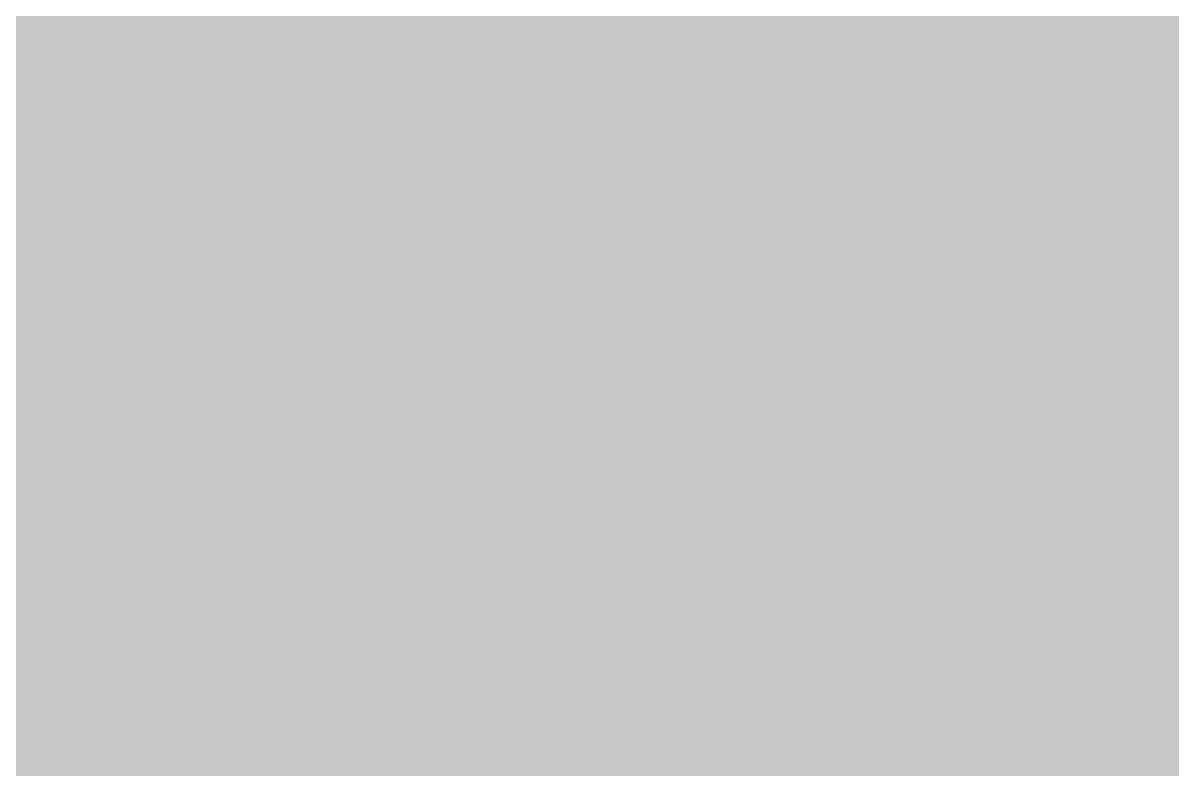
# Model space of a CAD drawing. Header units: inches. Extents: x 267136 to 306747, y 5028981 to 5062930.
# Drawn here: x 293656 to 297329, y 5044012 to 5046396 of the extents above; entities that cross this region are included whole.
import ezdxf

# ---------------------------------------------------------------- set-up
doc = ezdxf.new("R2010")
doc.units = ezdxf.units.IN
doc.header["$MEASUREMENT"] = 0

msp = doc.modelspace()

# ---------------------------------------------------------------- hatches: boundary and pattern name
for points in [[(294065.046, 5046268.972), (293999.986, 5046269.084), (293934.926, 5046269.197), (293869.865, 5046269.31), (293739.745, 5046269.538), (293674.684, 5046269.653), (293577.094, 5046269.827), (293577.509, 5046501.352), (293577.674, 5046593.961), (293577.716, 5046617.114), (293610.244, 5046617.055), (293675.301, 5046616.94), (293740.358, 5046616.824), (293805.414, 5046616.71), (293870.471, 5046616.596), (293935.528, 5046616.483), (294000.584, 5046616.37), (294065.641, 5046616.259), (294065.602, 5046593.106), (294065.443, 5046500.497), (294065.125, 5046315.277), (294065.046, 5046268.972)], [(294552.999, 5046268.155), (294520.468, 5046268.209), (294455.408, 5046268.316), (294390.348, 5046268.424), (294325.287, 5046268.532), (294260.227, 5046268.641), (294195.167, 5046268.751), (294130.106, 5046268.861), (294065.046, 5046268.972), (294065.125, 5046315.277), (294065.443, 5046500.497), (294065.602, 5046593.106), (294065.641, 5046616.259), (294130.698, 5046616.147), (294195.755, 5046616.037), (294260.811, 5046615.927), (294325.868, 5046615.818), (294390.925, 5046615.71), (294455.981, 5046615.602), (294521.038, 5046615.495), (294553.567, 5046615.442), (294553.529, 5046592.289), (294553.377, 5046499.68), (294553.226, 5046407.07), (294553.074, 5046314.46), (294552.999, 5046268.155)], [(295040.951, 5046267.376), (294975.891, 5046267.478), (294910.83, 5046267.58), (294845.77, 5046267.683), (294780.71, 5046267.787), (294715.649, 5046267.892), (294585.529, 5046268.102), (294552.999, 5046268.155), (294553.074, 5046314.46), (294553.226, 5046407.07), (294553.377, 5046499.68), (294553.529, 5046592.289), (294553.567, 5046615.442), (294586.095, 5046615.388), (294651.152, 5046615.283), (294716.208, 5046615.178), (294781.265, 5046615.073), (294911.379, 5046614.867), (294976.435, 5046614.764), (295041.492, 5046614.663), (295041.456, 5046591.51), (295041.312, 5046498.9), (295041.167, 5046406.291), (295040.951, 5046267.376)], [(295528.903, 5046266.635), (295496.373, 5046266.684), (295366.253, 5046266.878), (295301.192, 5046266.976), (295236.132, 5046267.075), (295171.072, 5046267.175), (295106.011, 5046267.275), (295040.951, 5046267.376), (295041.167, 5046406.291), (295041.312, 5046498.9), (295041.456, 5046591.51), (295041.492, 5046614.663), (295106.549, 5046614.562), (295171.605, 5046614.461), (295366.776, 5046614.164), (295431.832, 5046614.067), (295496.889, 5046613.97), (295529.417, 5046613.922), (295529.383, 5046590.769), (295529.246, 5046498.159), (295529.109, 5046405.55), (295528.972, 5046312.94), (295528.903, 5046266.635)], [(296016.856, 5046265.932), (295951.796, 5046266.024), (295886.735, 5046266.116), (295821.675, 5046266.209), (295756.615, 5046266.303), (295691.554, 5046266.397), (295561.434, 5046266.587), (295528.903, 5046266.635), (295528.972, 5046312.94), (295529.109, 5046405.55), (295529.246, 5046498.159), (295529.383, 5046590.769), (295529.417, 5046613.922), (295561.946, 5046613.873), (295627.002, 5046613.778), (295692.059, 5046613.683), (295822.173, 5046613.495), (295887.229, 5046613.402), (295952.286, 5046613.31), (296017.343, 5046613.219), (296017.31, 5046590.066), (296017.18, 5046497.456), (296017.051, 5046404.847), (296016.856, 5046265.932)], [(296504.808, 5046265.267), (296472.278, 5046265.31), (296407.218, 5046265.397), (296342.158, 5046265.485), (296277.097, 5046265.573), (296146.977, 5046265.751), (296081.916, 5046265.841), (296016.856, 5046265.932), (296017.051, 5046404.847), (296017.18, 5046497.456), (296017.31, 5046590.066), (296017.343, 5046613.219), (296082.399, 5046613.128), (296147.456, 5046613.037), (296277.57, 5046612.859), (296342.626, 5046612.771), (296407.683, 5046612.683), (296472.74, 5046612.597), (296505.268, 5046612.553), (296505.237, 5046589.401), (296505.115, 5046496.791), (296504.992, 5046404.182), (296504.87, 5046311.572), (296504.808, 5046265.267)], [(296992.761, 5046264.64), (296927.7, 5046264.722), (296862.64, 5046264.804), (296797.58, 5046264.887), (296732.519, 5046264.97), (296667.459, 5046265.054), (296537.339, 5046265.224), (296504.808, 5046265.267), (296504.87, 5046311.572), (296504.992, 5046404.182), (296505.115, 5046496.791), (296505.237, 5046589.401), (296505.268, 5046612.553), (296537.797, 5046612.51), (296602.853, 5046612.425), (296667.91, 5046612.34), (296732.967, 5046612.256), (296798.023, 5046612.173), (296863.08, 5046612.09), (296993.194, 5046611.926), (296993.165, 5046588.774), (296993.049, 5046496.164), (296992.934, 5046403.555), (296992.818, 5046310.945), (296992.761, 5046264.64)], [(297480.713, 5046264.051), (297448.183, 5046264.089), (297383.123, 5046264.166), (297318.062, 5046264.243), (297253.002, 5046264.321), (297187.942, 5046264.4), (297122.881, 5046264.48), (296992.761, 5046264.64), (296992.818, 5046310.945), (296992.934, 5046403.555), (296993.049, 5046496.164), (296993.165, 5046588.774), (296993.194, 5046611.926), (297058.25, 5046611.846), (297188.364, 5046611.686), (297253.42, 5046611.608), (297383.534, 5046611.452), (297448.591, 5046611.375), (297481.119, 5046611.337), (297481.092, 5046588.185), (297480.984, 5046495.575), (297480.875, 5046402.966), (297480.713, 5046264.051)], [(294064.451, 5045921.687), (293999.387, 5045921.798), (293869.259, 5045922.024), (293804.196, 5045922.138), (293739.132, 5045922.252), (293674.068, 5045922.368), (293609.004, 5045922.483), (293576.472, 5045922.542), (293576.513, 5045945.694), (293576.679, 5046038.303), (293577.011, 5046223.523), (293577.094, 5046269.827), (293674.684, 5046269.653), (293739.745, 5046269.538), (293869.865, 5046269.31), (293934.926, 5046269.197), (293999.986, 5046269.084), (294065.046, 5046268.972), (294064.967, 5046222.668), (294064.808, 5046130.058), (294064.65, 5046037.448), (294064.491, 5045944.839), (294064.451, 5045921.687)], [(294552.431, 5045920.87), (294519.899, 5045920.923), (294454.835, 5045921.03), (294324.707, 5045921.246), (294259.643, 5045921.355), (294129.515, 5045921.575), (294064.451, 5045921.687), (294064.491, 5045944.839), (294064.65, 5046037.448), (294064.808, 5046130.058), (294064.967, 5046222.668), (294065.046, 5046268.972), (294130.106, 5046268.861), (294195.167, 5046268.751), (294260.227, 5046268.641), (294325.287, 5046268.532), (294390.348, 5046268.424), (294455.408, 5046268.316), (294520.468, 5046268.209), (294552.999, 5046268.155), (294552.923, 5046221.851), (294552.771, 5046129.241), (294552.62, 5046036.631), (294552.469, 5045944.022), (294552.431, 5045920.87)], [(295040.41, 5045920.09), (294975.346, 5045920.192), (294910.282, 5045920.294), (294845.218, 5045920.397), (294780.154, 5045920.501), (294650.026, 5045920.711), (294584.963, 5045920.816), (294552.431, 5045920.87), (294552.469, 5045944.022), (294552.62, 5046036.631), (294552.771, 5046129.241), (294552.923, 5046221.851), (294552.999, 5046268.155), (294585.529, 5046268.102), (294715.649, 5046267.892), (294780.71, 5046267.787), (294845.77, 5046267.683), (294910.83, 5046267.58), (294975.891, 5046267.478), (295040.951, 5046267.376), (295040.879, 5046221.072), (295040.735, 5046128.462), (295040.59, 5046035.852), (295040.446, 5045943.243), (295040.41, 5045920.09)], [(295528.39, 5045919.349), (295495.858, 5045919.398), (295365.73, 5045919.592), (295235.602, 5045919.79), (295170.538, 5045919.889), (295105.474, 5045919.99), (295040.41, 5045920.09), (295040.446, 5045943.243), (295040.59, 5046035.852), (295040.735, 5046128.462), (295040.879, 5046221.072), (295040.951, 5046267.376), (295106.011, 5046267.275), (295171.072, 5046267.175), (295236.132, 5046267.075), (295301.192, 5046266.976), (295366.253, 5046266.878), (295496.373, 5046266.684), (295528.903, 5046266.635), (295528.835, 5046220.331), (295528.561, 5046035.111), (295528.424, 5045942.502), (295528.39, 5045919.349)], [(296016.369, 5045918.646), (295951.305, 5045918.738), (295886.241, 5045918.83), (295821.177, 5045918.923), (295691.049, 5045919.111), (295625.986, 5045919.206), (295560.922, 5045919.301), (295528.39, 5045919.349), (295528.424, 5045942.502), (295528.561, 5046035.111), (295528.835, 5046220.331), (295528.903, 5046266.635), (295561.434, 5046266.587), (295691.554, 5046266.397), (295756.615, 5046266.303), (295821.675, 5046266.209), (295886.735, 5046266.116), (295951.796, 5046266.024), (296016.856, 5046265.932), (296016.791, 5046219.628), (296016.531, 5046034.408), (296016.402, 5045941.799), (296016.369, 5045918.646)], [(296504.349, 5045917.981), (296471.817, 5045918.025), (296406.753, 5045918.111), (296276.625, 5045918.287), (296146.497, 5045918.465), (296081.433, 5045918.556), (296016.369, 5045918.646), (296016.402, 5045941.799), (296016.531, 5046034.408), (296016.791, 5046219.628), (296016.856, 5046265.932), (296081.916, 5046265.841), (296146.977, 5046265.751), (296277.097, 5046265.573), (296342.158, 5046265.485), (296407.218, 5046265.397), (296472.278, 5046265.31), (296504.808, 5046265.267), (296504.747, 5046218.963), (296504.624, 5046126.353), (296504.502, 5046033.743), (296504.379, 5045941.134), (296504.349, 5045917.981)], [(296992.328, 5045917.354), (296927.264, 5045917.436), (296862.2, 5045917.518), (296732.072, 5045917.684), (296667.008, 5045917.768), (296601.944, 5045917.853), (296536.881, 5045917.938), (296504.349, 5045917.981), (296504.379, 5045941.134), (296504.502, 5046033.743), (296504.624, 5046126.353), (296504.747, 5046218.963), (296504.808, 5046265.267), (296537.339, 5046265.224), (296667.459, 5046265.054), (296732.519, 5046264.97), (296797.58, 5046264.887), (296862.64, 5046264.804), (296927.7, 5046264.722), (296992.761, 5046264.64), (296992.703, 5046218.336), (296992.588, 5046125.726), (296992.472, 5046033.116), (296992.357, 5045940.507), (296992.328, 5045917.354)], [(297480.307, 5045916.765), (297447.776, 5045916.803), (297382.712, 5045916.88), (297187.52, 5045917.114), (297057.392, 5045917.274), (296992.328, 5045917.354), (296992.357, 5045940.507), (296992.472, 5046033.116), (296992.588, 5046125.726), (296992.703, 5046218.336), (296992.761, 5046264.64), (297122.881, 5046264.48), (297187.942, 5046264.4), (297253.002, 5046264.321), (297318.062, 5046264.243), (297383.123, 5046264.166), (297448.183, 5046264.089), (297480.713, 5046264.051), (297480.659, 5046217.747), (297480.443, 5046032.527), (297480.335, 5045939.918), (297480.307, 5045916.765)], [(294063.856, 5045574.401), (293998.789, 5045574.513), (293933.721, 5045574.625), (293868.654, 5045574.738), (293803.586, 5045574.852), (293738.519, 5045574.967), (293673.451, 5045575.082), (293608.384, 5045575.198), (293575.85, 5045575.256), (293576.016, 5045667.865), (293576.181, 5045760.475), (293576.347, 5045853.084), (293576.472, 5045922.542), (293609.004, 5045922.483), (293674.068, 5045922.368), (293739.132, 5045922.252), (293804.196, 5045922.138), (293869.259, 5045922.024), (293999.387, 5045921.798), (294064.451, 5045921.687), (294064.332, 5045852.229), (294064.173, 5045759.62), (294064.015, 5045667.01), (294063.856, 5045574.401)], [(294551.863, 5045573.584), (294519.329, 5045573.637), (294454.261, 5045573.744), (294389.194, 5045573.852), (294324.126, 5045573.96), (294259.059, 5045574.069), (294193.991, 5045574.179), (294128.924, 5045574.29), (294063.856, 5045574.401), (294064.015, 5045667.01), (294064.173, 5045759.62), (294064.332, 5045852.229), (294064.451, 5045921.687), (294129.515, 5045921.575), (294259.643, 5045921.355), (294324.707, 5045921.246), (294454.835, 5045921.03), (294519.899, 5045920.923), (294552.431, 5045920.87), (294552.317, 5045851.412), (294552.166, 5045758.803), (294552.014, 5045666.193), (294551.863, 5045573.584)], [(295039.869, 5045572.805), (294974.802, 5045572.906), (294909.734, 5045573.009), (294844.667, 5045573.112), (294779.599, 5045573.215), (294714.531, 5045573.32), (294649.464, 5045573.425), (294584.396, 5045573.531), (294551.863, 5045573.584), (294552.014, 5045666.193), (294552.166, 5045758.803), (294552.317, 5045851.412), (294552.431, 5045920.87), (294584.963, 5045920.816), (294650.026, 5045920.711), (294780.154, 5045920.501), (294845.218, 5045920.397), (294910.282, 5045920.294), (295040.41, 5045920.09), (295040.302, 5045850.633), (295040.158, 5045758.024), (295040.013, 5045665.414), (295039.869, 5045572.805)], [(295527.876, 5045572.064), (295495.342, 5045572.112), (295430.274, 5045572.209), (295365.207, 5045572.307), (295300.139, 5045572.405), (295235.072, 5045572.504), (295170.004, 5045572.603), (295104.937, 5045572.704), (295039.869, 5045572.805), (295040.013, 5045665.414), (295040.158, 5045758.024), (295040.302, 5045850.633), (295040.41, 5045920.09), (295105.474, 5045919.99), (295170.538, 5045919.889), (295300.666, 5045919.691), (295365.73, 5045919.592), (295495.858, 5045919.398), (295528.39, 5045919.349), (295528.287, 5045849.892), (295528.15, 5045757.283), (295528.013, 5045664.673), (295527.876, 5045572.064)], [(296015.882, 5045571.361), (295950.815, 5045571.452), (295885.747, 5045571.544), (295820.68, 5045571.637), (295755.612, 5045571.731), (295690.545, 5045571.825), (295625.477, 5045571.92), (295560.41, 5045572.016), (295527.876, 5045572.064), (295528.013, 5045664.673), (295528.15, 5045757.283), (295528.287, 5045849.892), (295528.39, 5045919.349), (295560.922, 5045919.301), (295625.986, 5045919.206), (295691.049, 5045919.111), (295821.177, 5045918.923), (295886.241, 5045918.83), (296016.369, 5045918.646), (296016.272, 5045849.189), (296016.142, 5045756.58), (296016.012, 5045663.97), (296015.882, 5045571.361)], [(296503.889, 5045570.696), (296471.355, 5045570.739), (296406.288, 5045570.826), (296341.22, 5045570.913), (296276.152, 5045571.001), (296211.085, 5045571.09), (296146.017, 5045571.18), (296080.95, 5045571.27), (296015.882, 5045571.361), (296016.012, 5045663.97), (296016.142, 5045756.58), (296016.272, 5045849.189), (296016.369, 5045918.646), (296081.433, 5045918.556), (296146.497, 5045918.465), (296276.625, 5045918.287), (296406.753, 5045918.111), (296471.817, 5045918.025), (296504.349, 5045917.981), (296504.257, 5045848.524), (296504.134, 5045755.915), (296504.011, 5045663.305), (296503.889, 5045570.696)], [(296991.895, 5045570.069), (296926.828, 5045570.15), (296861.76, 5045570.232), (296796.693, 5045570.315), (296731.625, 5045570.398), (296666.558, 5045570.482), (296601.49, 5045570.567), (296536.423, 5045570.653), (296503.889, 5045570.696), (296504.011, 5045663.305), (296504.134, 5045755.915), (296504.257, 5045848.524), (296504.349, 5045917.981), (296536.881, 5045917.938), (296601.944, 5045917.853), (296667.008, 5045917.768), (296732.072, 5045917.684), (296862.2, 5045917.518), (296992.328, 5045917.354), (296992.242, 5045847.897), (296992.126, 5045755.288), (296992.011, 5045662.678), (296991.895, 5045570.069)], [(297479.902, 5045569.48), (297447.368, 5045569.518), (297382.301, 5045569.594), (297317.233, 5045569.672), (297252.166, 5045569.75), (297187.098, 5045569.828), (297122.03, 5045569.908), (297056.963, 5045569.988), (296991.895, 5045570.069), (296992.011, 5045662.678), (296992.126, 5045755.288), (296992.242, 5045847.897), (296992.328, 5045917.354), (297122.456, 5045917.194), (297187.52, 5045917.114), (297382.712, 5045916.88), (297447.776, 5045916.803), (297480.307, 5045916.765), (297480.226, 5045847.308), (297480.118, 5045754.699), (297480.01, 5045662.089), (297479.902, 5045569.48)], [(294063.261, 5045227.115), (293998.19, 5045227.227), (293933.119, 5045227.339), (293737.906, 5045227.681), (293672.834, 5045227.796), (293607.763, 5045227.912), (293575.228, 5045227.97), (293575.352, 5045297.427), (293575.518, 5045390.037), (293575.684, 5045482.646), (293575.85, 5045575.256), (293608.384, 5045575.198), (293673.451, 5045575.082), (293738.519, 5045574.967), (293803.586, 5045574.852), (293868.654, 5045574.738), (293933.721, 5045574.625), (293998.789, 5045574.513), (294063.856, 5045574.401), (294063.698, 5045481.791), (294063.539, 5045389.182), (294063.38, 5045296.572), (294063.261, 5045227.115)], [(294551.295, 5045226.298), (294518.759, 5045226.351), (294453.688, 5045226.459), (294388.617, 5045226.566), (294258.475, 5045226.784), (294193.404, 5045226.894), (294128.332, 5045227.004), (294063.261, 5045227.115), (294063.38, 5045296.572), (294063.539, 5045389.182), (294063.698, 5045481.791), (294063.856, 5045574.401), (294128.924, 5045574.29), (294193.991, 5045574.179), (294259.059, 5045574.069), (294324.126, 5045573.96), (294389.194, 5045573.852), (294454.261, 5045573.744), (294519.329, 5045573.637), (294551.863, 5045573.584), (294551.711, 5045480.974), (294551.56, 5045388.365), (294551.408, 5045295.755), (294551.295, 5045226.298)], [(295039.328, 5045225.519), (294974.257, 5045225.621), (294909.186, 5045225.723), (294844.115, 5045225.826), (294713.973, 5045226.034), (294648.901, 5045226.139), (294583.83, 5045226.245), (294551.295, 5045226.298), (294551.408, 5045295.755), (294551.56, 5045388.365), (294551.711, 5045480.974), (294551.863, 5045573.584), (294584.396, 5045573.531), (294649.464, 5045573.425), (294714.531, 5045573.32), (294779.599, 5045573.215), (294844.667, 5045573.112), (294909.734, 5045573.009), (294974.802, 5045572.906), (295039.869, 5045572.805), (295039.725, 5045480.195), (295039.581, 5045387.586), (295039.437, 5045294.976), (295039.328, 5045225.519)], [(295527.362, 5045224.778), (295494.826, 5045224.826), (295429.755, 5045224.923), (295299.613, 5045225.119), (295234.542, 5045225.218), (295104.4, 5045225.418), (295039.328, 5045225.519), (295039.437, 5045294.976), (295039.581, 5045387.586), (295039.725, 5045480.195), (295039.869, 5045572.805), (295104.937, 5045572.704), (295170.004, 5045572.603), (295235.072, 5045572.504), (295300.139, 5045572.405), (295365.207, 5045572.307), (295430.274, 5045572.209), (295495.342, 5045572.112), (295527.876, 5045572.064), (295527.739, 5045479.454), (295527.602, 5045386.845), (295527.465, 5045294.235), (295527.362, 5045224.778)], [(296015.396, 5045224.075), (295950.324, 5045224.167), (295885.253, 5045224.259), (295755.111, 5045224.445), (295559.898, 5045224.73), (295527.362, 5045224.778), (295527.465, 5045294.235), (295527.602, 5045386.845), (295527.739, 5045479.454), (295527.876, 5045572.064), (295560.41, 5045572.016), (295625.477, 5045571.92), (295690.545, 5045571.825), (295755.612, 5045571.731), (295820.68, 5045571.637), (295885.747, 5045571.544), (295950.815, 5045571.452), (296015.882, 5045571.361), (296015.752, 5045478.751), (296015.623, 5045386.142), (296015.493, 5045293.532), (296015.396, 5045224.075)], [(296503.429, 5045223.41), (296470.894, 5045223.453), (296405.822, 5045223.54), (296275.68, 5045223.716), (296145.538, 5045223.894), (296080.467, 5045223.984), (296015.396, 5045224.075), (296015.493, 5045293.532), (296015.623, 5045386.142), (296015.752, 5045478.751), (296015.882, 5045571.361), (296080.95, 5045571.27), (296146.017, 5045571.18), (296211.085, 5045571.09), (296276.152, 5045571.001), (296341.22, 5045570.913), (296406.288, 5045570.826), (296471.355, 5045570.739), (296503.889, 5045570.696), (296503.766, 5045478.086), (296503.644, 5045385.477), (296503.521, 5045292.867), (296503.429, 5045223.41)], [(296991.463, 5045222.783), (296926.392, 5045222.865), (296861.32, 5045222.947), (296796.249, 5045223.029), (296666.107, 5045223.197), (296535.965, 5045223.367), (296503.429, 5045223.41), (296503.521, 5045292.867), (296503.644, 5045385.477), (296503.766, 5045478.086), (296503.889, 5045570.696), (296536.423, 5045570.653), (296601.49, 5045570.567), (296666.558, 5045570.482), (296731.625, 5045570.398), (296796.693, 5045570.315), (296861.76, 5045570.232), (296926.828, 5045570.15), (296991.895, 5045570.069), (296991.78, 5045477.459), (296991.665, 5045384.85), (296991.549, 5045292.24), (296991.463, 5045222.783)], [(297479.496, 5045222.194), (297446.961, 5045222.232), (297381.89, 5045222.309), (297316.818, 5045222.386), (297251.747, 5045222.464), (297121.605, 5045222.622), (297056.534, 5045222.702), (296991.463, 5045222.783), (296991.549, 5045292.24), (296991.665, 5045384.85), (296991.78, 5045477.459), (296991.895, 5045570.069), (297056.963, 5045569.988), (297122.03, 5045569.908), (297187.098, 5045569.828), (297252.166, 5045569.75), (297317.233, 5045569.672), (297382.301, 5045569.594), (297447.368, 5045569.518), (297479.902, 5045569.48), (297479.794, 5045476.87), (297479.686, 5045384.261), (297479.577, 5045291.651), (297479.496, 5045222.194)], [(294062.666, 5044879.83), (293997.592, 5044879.942), (293932.517, 5044880.054), (293867.442, 5044880.167), (293802.367, 5044880.281), (293737.293, 5044880.396), (293672.218, 5044880.511), (293607.143, 5044880.627), (293574.606, 5044880.685), (293574.689, 5044926.99), (293574.854, 5045019.599), (293575.02, 5045112.208), (293575.186, 5045204.818), (293575.228, 5045227.97), (293607.763, 5045227.912), (293672.834, 5045227.796), (293737.906, 5045227.681), (293933.119, 5045227.339), (294063.261, 5045227.115), (294063.222, 5045203.963), (294063.063, 5045111.354), (294062.904, 5045018.744), (294062.746, 5044926.135), (294062.666, 5044879.83)], [(294550.727, 5044879.013), (294518.19, 5044879.066), (294453.115, 5044879.173), (294322.965, 5044879.389), (294257.891, 5044879.499), (294192.816, 5044879.608), (294062.666, 5044879.83), (294062.746, 5044926.135), (294062.904, 5045018.744), (294063.063, 5045111.354), (294063.222, 5045203.963), (294063.261, 5045227.115), (294128.332, 5045227.004), (294193.404, 5045226.894), (294258.475, 5045226.784), (294388.617, 5045226.566), (294453.688, 5045226.459), (294518.759, 5045226.351), (294551.295, 5045226.298), (294551.257, 5045203.146), (294551.105, 5045110.536), (294550.803, 5044925.318), (294550.727, 5044879.013)], [(295038.788, 5044878.234), (294973.713, 5044878.335), (294843.563, 5044878.541), (294778.489, 5044878.645), (294713.414, 5044878.749), (294648.339, 5044878.854), (294583.264, 5044878.96), (294550.727, 5044879.013), (294550.803, 5044925.318), (294551.105, 5045110.536), (294551.257, 5045203.146), (294551.295, 5045226.298), (294583.83, 5045226.245), (294648.901, 5045226.139), (294713.973, 5045226.034), (294844.115, 5045225.826), (294909.186, 5045225.723), (295039.328, 5045225.519), (295039.292, 5045202.367), (295039.148, 5045109.757), (295038.86, 5044924.539), (295038.788, 5044878.234)], [(295526.848, 5044877.493), (295494.311, 5044877.541), (295429.236, 5044877.638), (295364.161, 5044877.736), (295299.087, 5044877.834), (295168.937, 5044878.032), (295103.862, 5044878.133), (295038.788, 5044878.234), (295038.86, 5044924.539), (295039.148, 5045109.757), (295039.292, 5045202.367), (295039.328, 5045225.519), (295104.4, 5045225.418), (295234.542, 5045225.218), (295299.613, 5045225.119), (295429.755, 5045224.923), (295494.826, 5045224.826), (295527.362, 5045224.778), (295527.328, 5045201.626), (295527.191, 5045109.016), (295526.917, 5044923.798), (295526.848, 5044877.493)], [(296014.909, 5044876.79), (295949.834, 5044876.881), (295884.759, 5044876.974), (295819.685, 5044877.066), (295689.535, 5044877.254), (295624.46, 5044877.349), (295559.386, 5044877.445), (295526.848, 5044877.493), (295526.917, 5044923.798), (295527.191, 5045109.016), (295527.328, 5045201.626), (295527.362, 5045224.778), (295559.898, 5045224.73), (295755.111, 5045224.445), (295885.253, 5045224.259), (295950.324, 5045224.167), (296015.396, 5045224.075), (296015.363, 5045200.923), (296015.233, 5045108.313), (296015.103, 5045015.704), (296014.974, 5044923.094), (296014.909, 5044876.79)], [(296502.969, 5044876.125), (296470.432, 5044876.168), (296405.357, 5044876.255), (296340.283, 5044876.342), (296275.208, 5044876.43), (296210.133, 5044876.519), (296145.058, 5044876.609), (296079.984, 5044876.699), (296014.909, 5044876.79), (296014.974, 5044923.094), (296015.103, 5045015.704), (296015.233, 5045108.313), (296015.363, 5045200.923), (296015.396, 5045224.075), (296080.467, 5045223.984), (296145.538, 5045223.894), (296275.68, 5045223.716), (296405.822, 5045223.54), (296470.894, 5045223.453), (296503.429, 5045223.41), (296503.398, 5045200.258), (296503.276, 5045107.648), (296503.153, 5045015.039), (296503.031, 5044922.429), (296502.969, 5044876.125)], [(296991.03, 5044875.498), (296925.955, 5044875.579), (296860.88, 5044875.661), (296795.806, 5044875.744), (296730.731, 5044875.827), (296665.656, 5044875.912), (296600.582, 5044875.996), (296535.507, 5044876.082), (296502.969, 5044876.125), (296503.031, 5044922.429), (296503.153, 5045015.039), (296503.276, 5045107.648), (296503.398, 5045200.258), (296503.429, 5045223.41), (296535.965, 5045223.367), (296666.107, 5045223.197), (296796.249, 5045223.029), (296861.32, 5045222.947), (296926.392, 5045222.865), (296991.463, 5045222.783), (296991.434, 5045199.631), (296991.318, 5045107.021), (296991.203, 5045014.412), (296991.088, 5044921.802), (296991.03, 5044875.498)], [(297479.091, 5044874.909), (297446.553, 5044874.947), (297381.479, 5044875.023), (297251.329, 5044875.179), (297186.254, 5044875.258), (297121.18, 5044875.337), (297056.105, 5044875.417), (296991.03, 5044875.498), (296991.088, 5044921.802), (296991.203, 5045014.412), (296991.318, 5045107.021), (296991.434, 5045199.631), (296991.463, 5045222.783), (297056.534, 5045222.702), (297121.605, 5045222.622), (297251.747, 5045222.464), (297316.818, 5045222.386), (297381.89, 5045222.309), (297446.961, 5045222.232), (297479.496, 5045222.194), (297479.469, 5045199.042), (297479.361, 5045106.432), (297479.253, 5045013.823), (297479.145, 5044921.213), (297479.091, 5044874.909)], [(294062.072, 5044532.545), (293996.993, 5044532.656), (293931.915, 5044532.769), (293866.836, 5044532.882), (293801.758, 5044532.996), (293736.68, 5044533.111), (293671.601, 5044533.226), (293573.984, 5044533.4), (293574.025, 5044556.552), (293574.191, 5044649.161), (293574.357, 5044741.771), (293574.523, 5044834.38), (293574.606, 5044880.685), (293607.143, 5044880.627), (293672.218, 5044880.511), (293737.293, 5044880.396), (293802.367, 5044880.281), (293867.442, 5044880.167), (293932.517, 5044880.054), (293997.592, 5044879.942), (294062.666, 5044879.83), (294062.587, 5044833.525), (294062.428, 5044740.916), (294062.27, 5044648.306), (294062.111, 5044555.697), (294062.072, 5044532.545)], [(294550.159, 5044531.728), (294517.62, 5044531.781), (294452.542, 5044531.888), (294387.463, 5044531.996), (294322.385, 5044532.104), (294257.307, 5044532.213), (294192.228, 5044532.323), (294062.072, 5044532.545), (294062.111, 5044555.697), (294062.27, 5044648.306), (294062.428, 5044740.916), (294062.587, 5044833.525), (294062.666, 5044879.83), (294192.816, 5044879.608), (294257.891, 5044879.499), (294322.965, 5044879.389), (294453.115, 5044879.173), (294518.19, 5044879.066), (294550.727, 5044879.013), (294550.651, 5044832.708), (294550.5, 5044740.099), (294550.348, 5044647.489), (294550.197, 5044554.88), (294550.159, 5044531.728)], [(295038.247, 5044530.949), (294973.168, 5044531.05), (294843.012, 5044531.256), (294777.933, 5044531.359), (294647.777, 5044531.569), (294582.698, 5044531.675), (294550.159, 5044531.728), (294550.197, 5044554.88), (294550.348, 5044647.489), (294550.5, 5044740.099), (294550.651, 5044832.708), (294550.727, 5044879.013), (294583.264, 5044878.96), (294648.339, 5044878.854), (294713.414, 5044878.749), (294778.489, 5044878.645), (294843.563, 5044878.541), (294973.713, 5044878.335), (295038.788, 5044878.234), (295038.715, 5044831.929), (295038.571, 5044739.32), (295038.427, 5044646.71), (295038.283, 5044554.101), (295038.247, 5044530.949)], [(295526.334, 5044530.208), (295493.795, 5044530.256), (295363.639, 5044530.45), (295298.56, 5044530.549), (295168.404, 5044530.747), (295103.325, 5044530.848), (295038.247, 5044530.949), (295038.283, 5044554.101), (295038.427, 5044646.71), (295038.571, 5044739.32), (295038.715, 5044831.929), (295038.788, 5044878.234), (295103.862, 5044878.133), (295168.937, 5044878.032), (295299.087, 5044877.834), (295364.161, 5044877.736), (295429.236, 5044877.638), (295494.311, 5044877.541), (295526.848, 5044877.493), (295526.78, 5044831.188), (295526.643, 5044738.579), (295526.506, 5044645.969), (295526.369, 5044553.36), (295526.334, 5044530.208)], [(296014.422, 5044529.505), (295949.344, 5044529.596), (295884.265, 5044529.688), (295819.187, 5044529.781), (295754.109, 5044529.875), (295689.03, 5044529.969), (295623.952, 5044530.064), (295558.874, 5044530.16), (295526.334, 5044530.208), (295526.369, 5044553.36), (295526.506, 5044645.969), (295526.643, 5044738.579), (295526.78, 5044831.188), (295526.848, 5044877.493), (295559.386, 5044877.445), (295624.46, 5044877.349), (295689.535, 5044877.254), (295819.685, 5044877.066), (295884.759, 5044876.974), (295949.834, 5044876.881), (296014.909, 5044876.79), (296014.844, 5044830.485), (296014.714, 5044737.876), (296014.584, 5044645.266), (296014.455, 5044552.657), (296014.422, 5044529.505)], [(296502.51, 5044528.84), (296469.971, 5044528.883), (296404.892, 5044528.969), (296339.814, 5044529.057), (296274.735, 5044529.145), (296144.579, 5044529.323), (296079.5, 5044529.414), (296014.422, 5044529.505), (296014.455, 5044552.657), (296014.584, 5044645.266), (296014.714, 5044737.876), (296014.844, 5044830.485), (296014.909, 5044876.79), (296079.984, 5044876.699), (296145.058, 5044876.609), (296210.133, 5044876.519), (296275.208, 5044876.43), (296340.283, 5044876.342), (296405.357, 5044876.255), (296470.432, 5044876.168), (296502.969, 5044876.125), (296502.908, 5044829.82), (296502.786, 5044737.211), (296502.663, 5044644.601), (296502.54, 5044551.992), (296502.51, 5044528.84)], [(296990.597, 5044528.213), (296925.519, 5044528.294), (296860.441, 5044528.376), (296795.362, 5044528.459), (296730.284, 5044528.542), (296665.206, 5044528.626), (296600.127, 5044528.711), (296502.51, 5044528.84), (296502.54, 5044551.992), (296502.663, 5044644.601), (296502.786, 5044737.211), (296502.908, 5044829.82), (296502.969, 5044876.125), (296535.507, 5044876.082), (296600.582, 5044875.996), (296665.656, 5044875.912), (296730.731, 5044875.827), (296795.806, 5044875.744), (296860.88, 5044875.661), (296925.955, 5044875.579), (296991.03, 5044875.498), (296990.972, 5044829.193), (296990.857, 5044736.583), (296990.742, 5044643.974), (296990.626, 5044551.365), (296990.597, 5044528.213)], [(297478.685, 5044527.624), (297446.146, 5044527.662), (297381.068, 5044527.738), (297315.989, 5044527.816), (297250.911, 5044527.894), (297185.832, 5044527.972), (297055.676, 5044528.132), (296990.597, 5044528.213), (296990.626, 5044551.365), (296990.742, 5044643.974), (296990.857, 5044736.583), (296990.972, 5044829.193), (296991.03, 5044875.498), (297056.105, 5044875.417), (297121.18, 5044875.337), (297186.254, 5044875.258), (297251.329, 5044875.179), (297381.479, 5044875.023), (297446.553, 5044874.947), (297479.091, 5044874.909), (297479.036, 5044828.604), (297478.928, 5044735.995), (297478.82, 5044643.385), (297478.712, 5044550.776), (297478.685, 5044527.624)], [(294061.477, 5044185.26), (293996.395, 5044185.372), (293931.313, 5044185.484), (293866.231, 5044185.597), (293736.067, 5044185.825), (293573.362, 5044186.115), (293573.694, 5044371.333), (293573.859, 5044463.943), (293573.984, 5044533.4), (293671.601, 5044533.226), (293736.68, 5044533.111), (293801.758, 5044532.996), (293866.836, 5044532.882), (293931.915, 5044532.769), (293996.993, 5044532.656), (294062.072, 5044532.545), (294061.953, 5044463.088), (294061.794, 5044370.478), (294061.635, 5044277.869), (294061.477, 5044185.26)], [(294549.591, 5044184.443), (294517.05, 5044184.496), (294451.968, 5044184.603), (294321.804, 5044184.819), (294256.723, 5044184.928), (294191.641, 5044185.038), (294061.477, 5044185.26), (294061.635, 5044277.869), (294061.794, 5044370.478), (294061.953, 5044463.088), (294062.072, 5044532.545), (294192.228, 5044532.323), (294257.307, 5044532.213), (294322.385, 5044532.104), (294387.463, 5044531.996), (294452.542, 5044531.888), (294517.62, 5044531.781), (294550.159, 5044531.728), (294550.046, 5044462.271), (294549.894, 5044369.661), (294549.743, 5044277.052), (294549.591, 5044184.443)], [(295037.706, 5044183.664), (294972.624, 5044183.765), (294777.378, 5044184.074), (294647.214, 5044184.284), (294582.132, 5044184.39), (294549.591, 5044184.443), (294549.743, 5044277.052), (294549.894, 5044369.661), (294550.046, 5044462.271), (294550.159, 5044531.728), (294582.698, 5044531.675), (294647.777, 5044531.569), (294777.933, 5044531.359), (294843.012, 5044531.256), (294973.168, 5044531.05), (295038.247, 5044530.949), (295038.139, 5044461.492), (295037.994, 5044368.882), (295037.706, 5044183.664)], [(295525.821, 5044182.923), (295493.28, 5044182.971), (295428.198, 5044183.068), (295298.034, 5044183.264), (295167.87, 5044183.462), (295037.706, 5044183.664), (295037.994, 5044368.882), (295038.139, 5044461.492), (295038.247, 5044530.949), (295103.325, 5044530.848), (295168.404, 5044530.747), (295298.56, 5044530.549), (295363.639, 5044530.45), (295493.795, 5044530.256), (295526.334, 5044530.208), (295526.232, 5044460.75), (295525.821, 5044182.923)], [(296013.935, 5044182.219), (295948.853, 5044182.311), (295883.771, 5044182.403), (295818.69, 5044182.496), (295688.526, 5044182.684), (295623.444, 5044182.779), (295525.821, 5044182.923), (295526.232, 5044460.75), (295526.334, 5044530.208), (295558.874, 5044530.16), (295623.952, 5044530.064), (295689.03, 5044529.969), (295754.109, 5044529.875), (295819.187, 5044529.781), (295884.265, 5044529.688), (295949.344, 5044529.596), (296014.422, 5044529.505), (296014.325, 5044460.048), (296014.195, 5044367.438), (296014.065, 5044274.829), (296013.935, 5044182.219)], [(296502.05, 5044181.555), (296469.509, 5044181.598), (296339.345, 5044181.772), (296274.263, 5044181.86), (296209.181, 5044181.949), (296013.935, 5044182.219), (296014.065, 5044274.829), (296014.195, 5044367.438), (296014.325, 5044460.048), (296014.422, 5044529.505), (296079.5, 5044529.414), (296144.579, 5044529.323), (296274.735, 5044529.145), (296339.814, 5044529.057), (296404.892, 5044528.969), (296469.971, 5044528.883), (296502.51, 5044528.84), (296502.418, 5044459.383), (296502.295, 5044366.773), (296502.173, 5044274.164), (296502.05, 5044181.555)], [(296990.165, 5044180.927), (296925.083, 5044181.009), (296860.001, 5044181.091), (296729.837, 5044181.257), (296664.755, 5044181.341), (296534.591, 5044181.511), (296502.05, 5044181.555), (296502.173, 5044274.164), (296502.295, 5044366.773), (296502.418, 5044459.383), (296502.51, 5044528.84), (296600.127, 5044528.711), (296665.206, 5044528.626), (296730.284, 5044528.542), (296795.362, 5044528.459), (296860.441, 5044528.376), (296925.519, 5044528.294), (296990.597, 5044528.213), (296990.511, 5044458.756), (296990.396, 5044366.146), (296990.28, 5044273.537), (296990.165, 5044180.927)], [(297478.279, 5044180.339), (297445.739, 5044180.377), (297380.656, 5044180.453), (297315.575, 5044180.531), (297185.411, 5044180.687), (297055.247, 5044180.847), (296990.165, 5044180.927), (296990.28, 5044273.537), (296990.396, 5044366.146), (296990.511, 5044458.756), (296990.597, 5044528.213), (297055.676, 5044528.132), (297185.832, 5044527.972), (297250.911, 5044527.894), (297315.989, 5044527.816), (297381.068, 5044527.738), (297446.146, 5044527.662), (297478.685, 5044527.624), (297478.604, 5044458.167), (297478.496, 5044365.557), (297478.388, 5044272.948), (297478.279, 5044180.339)], [(294060.882, 5043837.975), (293995.796, 5043838.087), (293930.711, 5043838.199), (293865.625, 5043838.312), (293800.54, 5043838.426), (293670.368, 5043838.656), (293605.283, 5043838.772), (293572.74, 5043838.83), (293572.865, 5043908.287), (293573.03, 5044000.896), (293573.196, 5044093.505), (293573.362, 5044186.115), (293736.067, 5044185.825), (293866.231, 5044185.597), (293931.313, 5044185.484), (294061.477, 5044185.26), (294061.318, 5044092.65), (294061.159, 5044000.041), (294061.001, 5043907.432), (294060.882, 5043837.975)], [(294549.024, 5043837.158), (294516.481, 5043837.211), (294451.395, 5043837.318), (294386.31, 5043837.426), (294321.224, 5043837.534), (294256.139, 5043837.644), (294191.053, 5043837.753), (294125.967, 5043837.864), (294060.882, 5043837.975), (294061.001, 5043907.432), (294061.159, 5044000.041), (294061.318, 5044092.65), (294061.477, 5044185.26), (294191.641, 5044185.038), (294256.723, 5044184.928), (294321.804, 5044184.819), (294451.968, 5044184.603), (294517.05, 5044184.496), (294549.591, 5044184.443), (294549.44, 5044091.833), (294549.288, 5043999.224), (294549.137, 5043906.615), (294549.024, 5043837.158)], [(295037.165, 5043836.379), (294972.08, 5043836.48), (294906.994, 5043836.583), (294841.909, 5043836.686), (294711.737, 5043836.894), (294646.652, 5043836.999), (294581.566, 5043837.105), (294549.024, 5043837.158), (294549.137, 5043906.615), (294549.288, 5043999.224), (294549.44, 5044091.833), (294549.591, 5044184.443), (294582.132, 5044184.39), (294647.214, 5044184.284), (294777.378, 5044184.074), (294972.624, 5044183.765), (295037.706, 5044183.664), (295037.562, 5044091.054), (295037.418, 5043998.445), (295037.273, 5043905.836), (295037.165, 5043836.379)], [(295525.307, 5043835.638), (295492.764, 5043835.686), (295427.679, 5043835.783), (295362.593, 5043835.881), (295297.508, 5043835.979), (295167.336, 5043836.177), (295102.251, 5043836.278), (295037.165, 5043836.379), (295037.273, 5043905.836), (295037.418, 5043998.445), (295037.562, 5044091.054), (295037.706, 5044183.664), (295167.87, 5044183.462), (295298.034, 5044183.264), (295428.198, 5044183.068), (295493.28, 5044182.971), (295525.821, 5044182.923), (295525.684, 5044090.313), (295525.41, 5043905.095), (295525.307, 5043835.638)], [(296013.449, 5043834.935), (295948.363, 5043835.026), (295883.278, 5043835.119), (295818.192, 5043835.211), (295753.106, 5043835.305), (295688.021, 5043835.399), (295622.935, 5043835.494), (295557.85, 5043835.59), (295525.307, 5043835.638), (295525.41, 5043905.095), (295525.684, 5044090.313), (295525.821, 5044182.923), (295623.444, 5044182.779), (295688.526, 5044182.684), (295818.69, 5044182.496), (295883.771, 5044182.403), (296013.935, 5044182.219), (296013.806, 5044089.61), (296013.546, 5043904.392), (296013.449, 5043834.935)], [(296501.59, 5043834.27), (296469.048, 5043834.313), (296403.962, 5043834.4), (296338.877, 5043834.487), (296273.791, 5043834.575), (296208.705, 5043834.664), (296143.62, 5043834.754), (296078.534, 5043834.844), (296013.449, 5043834.935), (296013.546, 5043904.392), (296013.806, 5044089.61), (296013.935, 5044182.219), (296209.181, 5044181.949), (296274.263, 5044181.86), (296339.345, 5044181.772), (296469.509, 5044181.598), (296502.05, 5044181.555), (296501.928, 5044088.945), (296501.682, 5043903.727), (296501.59, 5043834.27)], [(296989.732, 5043833.643), (296924.647, 5043833.724), (296859.561, 5043833.806), (296794.475, 5043833.889), (296729.39, 5043833.972), (296664.304, 5043834.057), (296599.219, 5043834.141), (296501.59, 5043834.27), (296501.682, 5043903.727), (296501.928, 5044088.945), (296502.05, 5044181.555), (296534.591, 5044181.511), (296664.755, 5044181.341), (296729.837, 5044181.257), (296860.001, 5044181.091), (296990.165, 5044180.927), (296990.049, 5044088.318), (296989.819, 5043903.1), (296989.732, 5043833.643)], [(297477.874, 5043833.054), (297445.331, 5043833.092), (297380.246, 5043833.168), (297250.074, 5043833.324), (297184.989, 5043833.403), (297119.903, 5043833.482), (297054.818, 5043833.562), (296989.732, 5043833.643), (296989.819, 5043903.1), (296990.049, 5044088.318), (296990.165, 5044180.927), (297120.329, 5044180.767), (297185.411, 5044180.687), (297315.575, 5044180.531), (297380.656, 5044180.453), (297445.739, 5044180.377), (297478.279, 5044180.339), (297478.171, 5044087.729), (297477.955, 5043902.511), (297477.874, 5043833.054)]]:
    msp.add_hatch(color=256).paths.add_polyline_path(points, flags=0)

doc.saveas('drawing.dxf')
